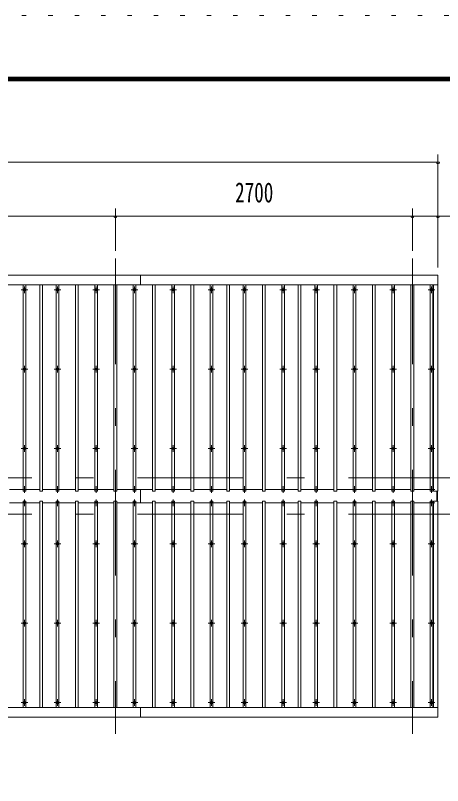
# Model space of a CAD drawing. Units: millimetres, scale not verified. Extents: x -34087 to 34090, y -14699 to 14701.
# Drawn here: x 2050 to 5934, y 7702 to 14701 of the extents above; entities that cross this region are included whole.
import ezdxf
from ezdxf.enums import TextEntityAlignment as Align

# ---------------------------------------------------------------- set-up
doc = ezdxf.new("R2010")
doc.units = ezdxf.units.MM
doc.header["$LTSCALE"] = 80
doc.linetypes.add('USER3', pattern=[24, 12, -5, 2, -5])
doc.linetypes.add('USER4', pattern=[3, 0.5, -2.5])
for name, color, linetype, lineweight in [('0-2_1-07BOLD', 7, 'Continuous', 18), ('0-3_1-27CENTER', 3, 'USER3', 18), ('0-4_1-47THIN', 4, 'Continuous', 18), ('0-5_1-57DIM', 3, 'Continuous', 18), ('0-C_F-F1PAPER', 5, 'Continuous', 18), ('0-D_F-E_J_ADD', 5, 'USER4', 18)]:
    doc.layers.add(name, color=color, linetype=linetype, lineweight=lineweight)
doc.styles.add('ＭＳ ゴシック', font='')
doc.styles.get('ＭＳ ゴシック').set_extended_font_data('MS Gothic')

msp = doc.modelspace()

# ---------------------------------------------------------------- linework, layer by layer
at = {"layer": '0-2_1-07BOLD'}
for p, q in [((3189.05, 12341.35), (3189.05, 12253.91)), ((-4773.95, 12253.91), (5892.05, 12253.91)), ((3189.05, 10392.83), (3189.05, 10271.86)), ((5882.05, 10286.86), (5882.05, 10377.83)), ((5887.05, 10377.83), (5887.05, 10286.86)), ((-4773.95, 8410.79), (5892.05, 8410.79)), ((3189.05, 8410.79), (3189.05, 8323.35))]:
    msp.add_line(p, q, dxfattribs=at)
for points in [[(5852.05, 12253.91), (5852.05, 10377.83), (5892.05, 10377.83), (5892.05, 12341.35), (-4773.95, 12341.35), (-4773.95, 10377.83)], [(5852.05, 8410.79), (5852.05, 10286.86), (5892.05, 10286.86), (5892.05, 8323.35), (-4773.95, 8323.35)]]:
    msp.add_lwpolyline(points, dxfattribs=at)
for centre in [(2134.05, 12208.17), (2434.05, 12208.17), (2784.05, 12208.17), (3134.05, 12208.17), (3484.05, 12208.17), (3834.05, 12208.17), (4134.05, 12208.17), (4484.05, 12208.17), (4784.05, 12208.17), (5134.05, 12208.17), (5484.05, 12208.17), (5834.05, 12208.17), (2134.05, 11486.51), (2434.05, 11486.51), (2784.05, 11486.51), (3134.05, 11486.51), (3484.05, 11486.51), (3834.05, 11486.51), (4134.05, 11486.51), (4484.05, 11486.51), (4784.05, 11486.51), (5134.05, 11486.51), (5484.05, 11486.51), (5834.05, 11486.51), (2134.05, 10764.85), (2434.05, 10764.85), (2784.05, 10764.85), (3134.05, 10764.85), (3484.05, 10764.85), (3834.05, 10764.85), (4134.05, 10764.85), (4484.05, 10764.85), (4784.05, 10764.85), (5134.05, 10764.85), (5484.05, 10764.85), (5834.05, 10764.85), (2134.05, 9899.85), (2434.05, 9899.85), (2784.05, 9899.85), (3134.05, 9899.85), (3484.05, 9899.85), (3834.05, 9899.85), (4134.05, 9899.85), (4484.05, 9899.85), (4784.05, 9899.85), (5134.05, 9899.85), (5484.05, 9899.85), (5834.05, 9899.85), (2134.05, 9178.19), (2434.05, 9178.19), (2784.05, 9178.19), (3134.05, 9178.19), (3484.05, 9178.19), (3834.05, 9178.19), (4134.05, 9178.19), (4484.05, 9178.19), (4784.05, 9178.19), (5134.05, 9178.19), (5484.05, 9178.19), (5834.05, 9178.19), (2134.05, 8456.52), (2434.05, 8456.52), (2784.05, 8456.52), (3134.05, 8456.52), (3484.05, 8456.52), (3834.05, 8456.52), (4134.05, 8456.52), (4484.05, 8456.52), (4784.05, 8456.52), (5134.05, 8456.52), (5484.05, 8456.52), (5834.05, 8456.52)]:
    msp.add_circle(centre, 10, dxfattribs=at)
for centre, start, end in [((2134.05, 10381.8), 46.3961, 133.6039), ((2134.05, 10402.8), 226.39838, 313.60162), ((2434.05, 10381.8), 46.3961, 133.6039), ((2434.05, 10402.8), 226.39838, 313.60162), ((2784.05, 10381.8), 46.3961, 133.6039), ((2784.05, 10402.8), 226.39838, 313.60162), ((3134.05, 10381.8), 46.3961, 133.6039), ((3134.05, 10402.8), 226.39838, 313.60162), ((3484.05, 10381.8), 46.3961, 133.6039), ((3484.05, 10402.8), 226.39838, 313.60162), ((3834.05, 10381.8), 46.3961, 133.6039), ((3834.05, 10402.8), 226.39838, 313.60162), ((4134.05, 10381.8), 46.3961, 133.6039), ((4134.05, 10402.8), 226.39838, 313.60162), ((4484.05, 10381.8), 46.3961, 133.6039), ((4484.05, 10402.8), 226.39838, 313.60162), ((4784.05, 10381.8), 46.3961, 133.6039), ((4784.05, 10402.8), 226.39838, 313.60162), ((5134.05, 10381.8), 46.3961, 133.6039), ((5134.05, 10402.8), 226.39838, 313.60162), ((5484.05, 10381.8), 46.3961, 133.6039), ((5484.05, 10402.8), 226.39838, 313.60162), ((5834.05, 10381.8), 46.3961, 133.6039), ((5834.05, 10402.8), 226.39838, 313.60162), ((2134.05, 10261.9), 46.39838, 133.60162), ((2134.05, 10282.9), 226.3961, 313.6039), ((2434.05, 10261.9), 46.39838, 133.60162), ((2434.05, 10282.9), 226.3961, 313.6039), ((2784.05, 10261.9), 46.39838, 133.60162), ((2784.05, 10282.9), 226.3961, 313.6039), ((3134.05, 10261.9), 46.39838, 133.60162), ((3134.05, 10282.9), 226.3961, 313.6039), ((3484.05, 10261.9), 46.39838, 133.60162), ((3484.05, 10282.9), 226.3961, 313.6039), ((3834.05, 10261.9), 46.39838, 133.60162), ((3834.05, 10282.9), 226.3961, 313.6039), ((4134.05, 10261.9), 46.39838, 133.60162), ((4134.05, 10282.9), 226.3961, 313.6039), ((4484.05, 10261.9), 46.39838, 133.60162), ((4484.05, 10282.9), 226.3961, 313.6039), ((4784.05, 10261.9), 46.39838, 133.60162), ((4784.05, 10282.9), 226.3961, 313.6039), ((5134.05, 10261.9), 46.39838, 133.60162), ((5134.05, 10282.9), 226.3961, 313.6039), ((5484.05, 10261.9), 46.39838, 133.60162), ((5484.05, 10282.9), 226.3961, 313.6039), ((5834.05, 10261.9), 46.39838, 133.60162), ((5834.05, 10282.9), 226.3961, 313.6039)]:
    msp.add_arc(centre, 14.5, start, end, dxfattribs=at)
at = {"layer": '0-3_1-27CENTER'}
for p, q in [((2959.05, 12491.35), (2959.05, 8173.34)), ((5659.05, 12491.35), (5659.05, 8173.34)), ((2104.05, 12208.17), (2164.05, 12208.17)), ((2134.05, 12178.17), (2134.05, 12238.17)), ((2404.05, 12208.17), (2464.05, 12208.17)), ((2434.05, 12178.17), (2434.05, 12238.17)), ((2754.05, 12208.17), (2814.05, 12208.17)), ((2784.05, 12178.17), (2784.05, 12238.17)), ((3104.05, 12208.17), (3164.05, 12208.17)), ((3134.05, 12238.17), (3134.05, 12178.17)), ((3454.05, 12208.17), (3514.05, 12208.17)), ((3484.05, 12178.17), (3484.05, 12238.17)), ((3804.05, 12208.17), (3864.05, 12208.17)), ((3834.05, 12178.17), (3834.05, 12238.17)), ((4104.05, 12208.17), (4164.05, 12208.17)), ((4134.05, 12238.17), (4134.05, 12178.17)), ((4454.05, 12208.17), (4514.05, 12208.17)), ((4484.05, 12178.17), (4484.05, 12238.17)), ((4754.05, 12208.17), (4814.05, 12208.17)), ((4784.05, 12178.17), (4784.05, 12238.17)), ((5104.05, 12208.17), (5164.05, 12208.17)), ((5134.05, 12238.17), (5134.05, 12178.17)), ((5454.05, 12208.17), (5514.05, 12208.17)), ((5484.05, 12178.17), (5484.05, 12238.17)), ((5804.05, 12208.17), (5864.05, 12208.17)), ((5834.05, 12178.17), (5834.05, 12238.17)), ((2104.05, 11486.51), (2164.05, 11486.51)), ((2134.05, 11516.51), (2134.05, 11456.51)), ((2464.05, 11486.51), (2404.05, 11486.51)), ((2434.05, 11456.51), (2434.05, 11516.51)), ((2754.05, 11486.51), (2814.05, 11486.51)), ((2784.05, 11516.51), (2784.05, 11456.51)), ((3104.05, 11486.51), (3164.05, 11486.51)), ((3134.05, 11456.51), (3134.05, 11516.51)), ((3454.05, 11486.51), (3514.05, 11486.51)), ((3484.05, 11516.51), (3484.05, 11456.51)), ((3864.05, 11486.51), (3804.05, 11486.51)), ((3834.05, 11456.51), (3834.05, 11516.51)), ((4104.05, 11486.51), (4164.05, 11486.51)), ((4134.05, 11516.51), (4134.05, 11456.51)), ((4454.05, 11486.51), (4514.05, 11486.51)), ((4484.05, 11456.51), (4484.05, 11516.51)), ((4754.05, 11486.51), (4814.05, 11486.51)), ((4784.05, 11516.51), (4784.05, 11456.51)), ((5104.05, 11486.51), (5164.05, 11486.51)), ((5134.05, 11456.51), (5134.05, 11516.51)), ((5454.05, 11486.51), (5514.05, 11486.51)), ((5484.05, 11516.51), (5484.05, 11456.51)), ((5804.05, 11486.51), (5864.05, 11486.51)), ((5834.05, 11516.51), (5834.05, 11456.51)), ((2134.05, 10734.85), (2134.05, 10794.85)), ((2434.05, 10734.85), (2434.05, 10794.85)), ((2784.05, 10734.85), (2784.05, 10794.85)), ((3134.05, 10794.85), (3134.05, 10734.85)), ((3484.05, 10734.85), (3484.05, 10794.85)), ((3834.05, 10734.85), (3834.05, 10794.85)), ((4134.05, 10734.85), (4134.05, 10794.85)), ((4484.05, 10734.85), (4484.05, 10794.85)), ((4784.05, 10734.85), (4784.05, 10794.85)), ((5134.05, 10734.85), (5134.05, 10794.85)), ((5484.05, 10794.85), (5484.05, 10734.85)), ((5834.05, 10734.85), (5834.05, 10794.85)), ((2104.05, 10764.85), (2164.05, 10764.85)), ((2404.05, 10764.85), (2464.05, 10764.85)), ((2754.05, 10764.85), (2814.05, 10764.85)), ((3104.05, 10764.85), (3164.05, 10764.85)), ((3454.05, 10764.85), (3514.05, 10764.85)), ((3804.05, 10764.85), (3864.05, 10764.85)), ((4104.05, 10764.85), (4164.05, 10764.85)), ((4454.05, 10764.85), (4514.05, 10764.85)), ((4754.05, 10764.85), (4814.05, 10764.85)), ((5104.05, 10764.85), (5164.05, 10764.85)), ((5454.05, 10764.85), (5514.05, 10764.85)), ((5804.05, 10764.85), (5864.05, 10764.85)), ((6039.05, 10497.35), (-4920.95, 10497.35)), ((2104.05, 10392.3), (2164.05, 10392.3)), ((2134.05, 10362.3), (2134.05, 10422.3)), ((2464.05, 10392.3), (2404.05, 10392.3)), ((2434.05, 10362.3), (2434.05, 10422.3)), ((2754.05, 10392.3), (2814.05, 10392.3)), ((2784.05, 10362.3), (2784.05, 10422.3)), ((3104.05, 10392.3), (3164.05, 10392.3)), ((3134.05, 10362.3), (3134.05, 10422.3)), ((3454.05, 10392.3), (3514.05, 10392.3)), ((3484.05, 10362.3), (3484.05, 10422.3)), ((3864.05, 10392.3), (3804.05, 10392.3)), ((3834.05, 10362.3), (3834.05, 10422.3)), ((4104.05, 10392.3), (4164.05, 10392.3)), ((4134.05, 10362.3), (4134.05, 10422.3)), ((4454.05, 10392.3), (4514.05, 10392.3)), ((4484.05, 10362.3), (4484.05, 10422.3)), ((4754.05, 10392.3), (4814.05, 10392.3)), ((4784.05, 10362.3), (4784.05, 10422.3)), ((5104.05, 10392.3), (5164.05, 10392.3)), ((5134.05, 10362.3), (5134.05, 10422.3)), ((5454.05, 10392.3), (5514.05, 10392.3)), ((5484.05, 10362.3), (5484.05, 10422.3)), ((5864.05, 10392.3), (5804.05, 10392.3)), ((5834.05, 10362.3), (5834.05, 10422.3)), ((2134.05, 10302.39), (2134.05, 10242.4)), ((2434.05, 10302.39), (2434.05, 10242.4)), ((2784.05, 10302.39), (2784.05, 10242.4)), ((3134.05, 10302.39), (3134.05, 10242.4)), ((3484.05, 10302.39), (3484.05, 10242.4)), ((3834.05, 10302.39), (3834.05, 10242.4)), ((4134.05, 10302.39), (4134.05, 10242.4)), ((4484.05, 10302.39), (4484.05, 10242.4)), ((4784.05, 10302.39), (4784.05, 10242.4)), ((5134.05, 10302.39), (5134.05, 10242.4)), ((5484.05, 10302.39), (5484.05, 10242.4)), ((5834.05, 10302.39), (5834.05, 10242.4)), ((2164.05, 10272.39), (2104.05, 10272.39)), ((2404.05, 10272.39), (2464.05, 10272.39)), ((2754.05, 10272.39), (2814.05, 10272.39)), ((3104.05, 10272.39), (3164.05, 10272.39)), ((3454.05, 10272.39), (3514.05, 10272.39)), ((3804.05, 10272.39), (3864.05, 10272.39)), ((4104.05, 10272.39), (4164.05, 10272.39)), ((4454.05, 10272.39), (4514.05, 10272.39)), ((4814.05, 10272.39), (4754.05, 10272.39)), ((5104.05, 10272.39), (5164.05, 10272.39)), ((5454.05, 10272.39), (5514.05, 10272.39)), ((5804.05, 10272.39), (5864.05, 10272.39)), ((6039.05, 10167.35), (-4920.95, 10167.35)), ((2164.05, 9899.85), (2104.05, 9899.85)), ((2134.05, 9929.84), (2134.05, 9869.85)), ((2464.05, 9899.85), (2404.05, 9899.85)), ((2434.05, 9929.84), (2434.05, 9869.85)), ((2814.05, 9899.85), (2754.05, 9899.85)), ((2784.05, 9929.84), (2784.05, 9869.85)), ((3164.05, 9899.85), (3104.05, 9899.85)), ((3134.05, 9929.84), (3134.05, 9869.85)), ((3514.05, 9899.85), (3454.05, 9899.85)), ((3484.05, 9929.84), (3484.05, 9869.85)), ((3864.05, 9899.85), (3804.05, 9899.85)), ((3834.05, 9869.85), (3834.05, 9929.84)), ((4164.05, 9899.85), (4104.05, 9899.85)), ((4134.05, 9929.84), (4134.05, 9869.85)), ((4514.05, 9899.85), (4454.05, 9899.85)), ((4484.05, 9929.84), (4484.05, 9869.85)), ((4814.05, 9899.85), (4754.05, 9899.85)), ((4784.05, 9869.85), (4784.05, 9929.84)), ((5164.05, 9899.85), (5104.05, 9899.85)), ((5134.05, 9929.84), (5134.05, 9869.85)), ((5514.05, 9899.85), (5454.05, 9899.85)), ((5484.05, 9929.84), (5484.05, 9869.85)), ((5864.05, 9899.85), (5804.05, 9899.85)), ((5834.05, 9929.84), (5834.05, 9869.85)), ((2104.05, 9178.19), (2164.05, 9178.19)), ((2134.05, 9208.19), (2134.05, 9148.18)), ((2464.05, 9178.19), (2404.05, 9178.19)), ((2434.05, 9148.18), (2434.05, 9208.19)), ((2754.05, 9178.19), (2814.05, 9178.19)), ((2784.05, 9208.19), (2784.05, 9148.18)), ((3104.05, 9178.19), (3164.05, 9178.19)), ((3134.05, 9148.18), (3134.05, 9208.19)), ((3454.05, 9178.19), (3514.05, 9178.19)), ((3484.05, 9208.19), (3484.05, 9148.18)), ((3864.05, 9178.19), (3804.05, 9178.19)), ((3834.05, 9148.18), (3834.05, 9208.19)), ((4104.05, 9178.19), (4164.05, 9178.19)), ((4134.05, 9208.19), (4134.05, 9148.18)), ((4454.05, 9178.19), (4514.05, 9178.19)), ((4484.05, 9148.18), (4484.05, 9208.19)), ((4754.05, 9178.19), (4814.05, 9178.19)), ((4784.05, 9208.19), (4784.05, 9148.18)), ((5104.05, 9178.19), (5164.05, 9178.19)), ((5134.05, 9148.18), (5134.05, 9208.19)), ((5454.05, 9178.19), (5514.05, 9178.19)), ((5484.05, 9208.19), (5484.05, 9148.18)), ((5804.05, 9178.19), (5864.05, 9178.19)), ((5834.05, 9208.19), (5834.05, 9148.18)), ((2134.05, 8486.52), (2134.05, 8426.52)), ((2434.05, 8486.52), (2434.05, 8426.52)), ((2784.05, 8486.52), (2784.05, 8426.52)), ((3134.05, 8486.52), (3134.05, 8426.52)), ((3484.05, 8426.52), (3484.05, 8486.52)), ((3834.05, 8486.52), (3834.05, 8426.52)), ((4134.05, 8426.52), (4134.05, 8486.52)), ((4484.05, 8486.52), (4484.05, 8426.52)), ((4784.05, 8426.52), (4784.05, 8486.52)), ((5134.05, 8486.52), (5134.05, 8426.52)), ((5484.05, 8486.52), (5484.05, 8426.52)), ((5834.05, 8486.52), (5834.05, 8426.52)), ((2164.05, 8456.52), (2104.05, 8456.52)), ((2464.05, 8456.52), (2404.05, 8456.52)), ((2814.05, 8456.52), (2754.05, 8456.52)), ((3164.05, 8456.52), (3104.05, 8456.52)), ((3454.05, 8456.52), (3514.05, 8456.52)), ((3864.05, 8456.52), (3804.05, 8456.52)), ((4104.05, 8456.52), (4164.05, 8456.52)), ((4514.05, 8456.52), (4454.05, 8456.52)), ((4814.05, 8456.52), (4754.05, 8456.52)), ((5164.05, 8456.52), (5104.05, 8456.52)), ((5514.05, 8456.52), (5454.05, 8456.52)), ((5864.05, 8456.52), (5804.05, 8456.52))]:
    msp.add_line(p, q, dxfattribs=at)
at = {"layer": '0-4_1-47THIN'}
for p, q in [((2146.55, 12253.91), (2146.55, 10377.83)), ((2296.55, 10377.83), (2296.55, 12253.91)), ((2446.55, 12253.91), (2446.55, 10377.83)), ((2621.55, 12253.91), (2621.55, 10377.83)), ((2796.55, 10377.83), (2796.55, 12253.91)), ((2971.55, 10377.83), (2971.55, 12253.91)), ((3146.55, 12253.91), (3146.55, 10377.83)), ((3321.55, 12253.91), (3321.55, 10377.83)), ((3496.55, 10377.83), (3496.55, 12253.91)), ((3671.55, 12253.91), (3671.55, 10377.83)), ((3846.55, 10377.83), (3846.55, 12253.91)), ((3996.55, 12253.91), (3996.55, 10377.83)), ((4146.55, 12253.91), (4146.55, 10377.83)), ((4321.55, 12253.91), (4321.55, 10377.83)), ((4496.55, 12253.91), (4496.55, 10377.83)), ((4646.55, 10377.83), (4646.55, 12253.91)), ((4796.55, 10377.83), (4796.55, 12253.91)), ((4971.55, 10377.83), (4971.55, 12253.91)), ((5146.55, 12253.91), (5146.55, 10377.83)), ((5321.55, 10377.83), (5321.55, 12253.91)), ((5496.55, 12253.91), (5496.55, 10377.83)), ((5671.55, 10377.83), (5671.55, 12253.91)), ((5846.55, 12253.91), (5846.55, 10377.83)), ((2121.55, 10392.83), (1996.55, 10392.83)), ((2271.55, 10392.83), (2146.55, 10392.83)), ((2421.55, 10392.83), (2296.55, 10392.83)), ((2596.55, 10392.83), (2446.55, 10392.83)), ((2771.55, 10392.83), (2621.55, 10392.83)), ((2946.55, 10392.83), (2796.55, 10392.83)), ((3121.55, 10392.83), (2971.55, 10392.83)), ((3296.55, 10392.83), (3146.55, 10392.83)), ((3471.55, 10392.83), (3321.55, 10392.83)), ((3646.55, 10392.83), (3496.55, 10392.83)), ((3821.55, 10392.83), (3671.55, 10392.83)), ((3971.55, 10392.83), (3846.55, 10392.83)), ((4121.55, 10392.83), (3996.55, 10392.83)), ((4296.55, 10392.83), (4146.55, 10392.83)), ((4471.55, 10392.83), (4321.55, 10392.83)), ((4621.55, 10392.83), (4496.55, 10392.83)), ((4771.55, 10392.83), (4646.55, 10392.83)), ((4946.55, 10392.83), (4796.55, 10392.83)), ((5121.55, 10392.83), (4971.55, 10392.83)), ((5296.55, 10392.83), (5146.55, 10392.83)), ((5471.55, 10392.83), (5321.55, 10392.83)), ((5646.55, 10392.83), (5496.55, 10392.83)), ((5821.55, 10392.83), (5671.55, 10392.83)), ((5846.55, 10392.83), (5852.05, 10392.83)), ((1996.55, 10271.86), (2121.55, 10271.86)), ((2146.55, 10271.86), (2271.55, 10271.86)), ((2296.55, 10271.86), (2421.55, 10271.86)), ((2446.55, 10271.86), (2596.55, 10271.86)), ((2621.55, 10271.86), (2771.55, 10271.86)), ((2796.55, 10271.86), (2946.55, 10271.86)), ((2971.55, 10271.86), (3121.55, 10271.86)), ((3146.55, 10271.86), (3296.55, 10271.86)), ((3321.55, 10271.86), (3471.55, 10271.86)), ((3496.55, 10271.86), (3646.55, 10271.86)), ((3671.55, 10271.86), (3821.55, 10271.86)), ((3846.55, 10271.86), (3971.55, 10271.86)), ((3996.55, 10271.86), (4121.55, 10271.86)), ((4146.55, 10271.86), (4296.55, 10271.86)), ((4321.55, 10271.86), (4471.55, 10271.86)), ((4496.55, 10271.86), (4621.55, 10271.86)), ((4646.55, 10271.86), (4771.55, 10271.86)), ((4796.55, 10271.86), (4946.55, 10271.86)), ((4971.55, 10271.86), (5121.55, 10271.86)), ((5146.55, 10271.86), (5296.55, 10271.86)), ((5321.55, 10271.86), (5471.55, 10271.86)), ((5496.55, 10271.86), (5646.55, 10271.86)), ((5671.55, 10271.86), (5821.55, 10271.86)), ((5846.55, 10271.86), (5852.05, 10271.86))]:
    msp.add_line(p, q, dxfattribs=at)
for points in [[(2146.55, 10377.83), (2121.55, 10377.83), (2121.55, 12253.91)], [(2271.55, 12253.91), (2271.55, 10377.83), (2296.55, 10377.83)], [(2446.55, 10377.83), (2421.55, 10377.83), (2421.55, 12253.91)], [(2621.55, 10377.83), (2596.55, 10377.83), (2596.55, 12253.91)], [(2771.55, 12253.91), (2771.55, 10377.83), (2796.55, 10377.83)], [(2946.55, 12253.91), (2946.55, 10377.83), (2971.55, 10377.83)], [(3146.55, 10377.83), (3121.55, 10377.83), (3121.55, 12253.91)], [(3321.55, 10377.83), (3296.55, 10377.83), (3296.55, 12253.91)], [(3471.55, 12253.91), (3471.55, 10377.83), (3496.55, 10377.83)], [(3671.55, 10377.83), (3646.55, 10377.83), (3646.55, 12253.91)], [(3821.55, 12253.91), (3821.55, 10377.83), (3846.55, 10377.83)], [(3996.55, 10377.83), (3971.55, 10377.83), (3971.55, 12253.91)], [(4146.55, 10377.83), (4121.55, 10377.83), (4121.55, 12253.91)], [(4321.55, 10377.83), (4296.55, 10377.83), (4296.55, 12253.91)], [(4496.55, 10377.83), (4471.55, 10377.83), (4471.55, 12253.91)], [(4621.55, 12253.91), (4621.55, 10377.83), (4646.55, 10377.83)], [(4771.55, 12253.91), (4771.55, 10377.83), (4796.55, 10377.83)], [(4946.55, 12253.91), (4946.55, 10377.83), (4971.55, 10377.83)], [(5146.55, 10377.83), (5121.55, 10377.83), (5121.55, 12253.91)], [(5296.55, 12253.91), (5296.55, 10377.83), (5321.55, 10377.83)], [(5496.55, 10377.83), (5471.55, 10377.83), (5471.55, 12253.91)], [(5646.55, 12253.91), (5646.55, 10377.83), (5671.55, 10377.83)], [(5846.55, 10377.83), (5821.55, 10377.83), (5821.55, 12253.91)], [(2146.55, 8410.79), (2146.55, 10286.86), (2121.55, 10286.86), (2121.55, 8410.79)], [(2296.55, 8410.79), (2296.55, 10286.86), (2271.55, 10286.86), (2271.55, 8410.79)], [(2446.55, 8410.79), (2446.55, 10286.86), (2421.55, 10286.86), (2421.55, 8410.79)], [(2621.55, 8410.79), (2621.55, 10286.86), (2596.55, 10286.86), (2596.55, 8410.79)], [(2796.55, 8410.79), (2796.55, 10286.86), (2771.55, 10286.86), (2771.55, 8410.79)], [(2971.55, 8410.79), (2971.55, 10286.86), (2946.55, 10286.86), (2946.55, 8410.79)], [(3146.55, 8410.79), (3146.55, 10286.86), (3121.55, 10286.86), (3121.55, 8410.79)], [(3321.55, 8410.79), (3321.55, 10286.86), (3296.55, 10286.86), (3296.55, 8410.79)], [(3496.55, 8410.79), (3496.55, 10286.86), (3471.55, 10286.86), (3471.55, 8410.79)], [(3671.55, 8410.79), (3671.55, 10286.86), (3646.55, 10286.86), (3646.55, 8410.79)], [(3846.55, 8410.79), (3846.55, 10286.86), (3821.55, 10286.86), (3821.55, 8410.79)], [(3996.55, 8410.79), (3996.55, 10286.86), (3971.55, 10286.86), (3971.55, 8410.79)], [(4146.55, 8410.79), (4146.55, 10286.86), (4121.55, 10286.86), (4121.55, 8410.79)], [(4321.55, 8410.79), (4321.55, 10286.86), (4296.55, 10286.86), (4296.55, 8410.79)], [(4496.55, 8410.79), (4496.55, 10286.86), (4471.55, 10286.86), (4471.55, 8410.79)], [(4646.55, 8410.79), (4646.55, 10286.86), (4621.55, 10286.86), (4621.55, 8410.79)], [(4796.55, 8410.79), (4796.55, 10286.86), (4771.55, 10286.86), (4771.55, 8410.79)], [(4971.55, 8410.79), (4971.55, 10286.86), (4946.55, 10286.86), (4946.55, 8410.79)], [(5146.55, 8410.79), (5146.55, 10286.86), (5121.55, 10286.86), (5121.55, 8410.79)], [(5321.55, 8410.79), (5321.55, 10286.86), (5296.55, 10286.86), (5296.55, 8410.79)], [(5496.55, 8410.79), (5496.55, 10286.86), (5471.55, 10286.86), (5471.55, 8410.79)], [(5671.55, 8410.79), (5671.55, 10286.86), (5646.55, 10286.86), (5646.55, 8410.79)], [(5821.55, 8410.79), (5821.55, 10286.86), (5846.55, 10286.86), (5846.55, 8410.79)]]:
    msp.add_lwpolyline(points, dxfattribs=at)
at = {"layer": '0-5_1-57DIM'}
for p, q in [((5892.05, 12411.35), (5892.05, 13436.35)), ((-4773.95, 13366.35), (5892.05, 13366.35)), ((5906.05, 13366.35), (5878.05, 13366.35)), ((2959.05, 12946.34), (2959.05, 12561.35)), ((5659.05, 12946.34), (5659.05, 12561.35)), ((709.05, 12876.34), (2959.05, 12876.34)), ((2973.05, 12876.34), (2945.05, 12876.34)), ((2959.05, 12876.34), (5659.05, 12876.34)), ((5673.05, 12876.34), (5645.05, 12876.34)), ((5659.05, 12876.34), (5892.05, 12876.34)), ((5906.05, 12876.34), (5878.05, 12876.34)), ((6441.55, 12876.34), (5892.05, 12876.34))]:
    msp.add_line(p, q, dxfattribs=at)
for centre in [(5892.05, 13366.35), (2959.05, 12876.34), (5659.05, 12876.34), (5892.05, 12876.34)]:
    msp.add_arc(centre, 14, 180, 0, dxfattribs=at)
at = {"layer": '0-C_F-F1PAPER'}
for points in [[(33389.59, -13999.19), (33389.59, 14140.81), (-6790.4, 14140.81), (-6790.4, -13999.19)], [(33386.09, -13995.69), (33386.09, 14137.3), (-6786.9, 14137.3), (-6786.9, -13995.69)], [(33382.59, -13992.19), (-6783.4, -13992.19), (-6783.4, 14133.8), (33382.59, 14133.8)], [(33379.09, -13988.69), (33379.09, 14130.31), (-6779.9, 14130.31), (-6779.9, -13988.69)], [(33375.59, -13985.19), (-6776.4, -13985.19), (-6776.4, 14126.8), (33375.59, 14126.8)], [(33372.09, -13981.69), (33372.09, 14123.3), (-6772.9, 14123.3), (-6772.9, -13981.69)], [(33368.59, -13978.19), (-6769.4, -13978.19), (-6769.4, 14119.8), (33368.59, 14119.8)], [(33365.1, -13974.69), (33365.1, 14116.31), (-6765.9, 14116.31), (-6765.9, -13974.69)], [(33361.59, -13971.19), (33361.59, 14112.81), (-6762.4, 14112.81), (-6762.4, -13971.19)], [(33358.09, -13967.69), (33358.09, 14109.3), (-6758.9, 14109.3), (-6758.9, -13967.69)], [(33354.59, -13964.19), (-6755.4, -13964.19), (-6755.4, 14105.8), (33354.59, 14105.8)]]:
    msp.add_lwpolyline(points, close=True, dxfattribs=at)
at = {"layer": '0-D_F-E_J_ADD'}
msp.add_lwpolyline([(34089.6, -14699.19), (-7490.4, -14699.19), (-7490.4, 14700.81), (34089.6, 14700.81)], close=True, dxfattribs=at)

# ---------------------------------------------------------------- texts
at = {"layer": '0-5_1-57DIM', "color": 7, "style": 'ＭＳ ゴシック', "width": 0.7}
msp.add_text('2700', height=182.3, dxfattribs=at).set_placement((4047.81, 12946.34), align=Align.BOTTOM_LEFT)

doc.saveas('drawing.dxf')
